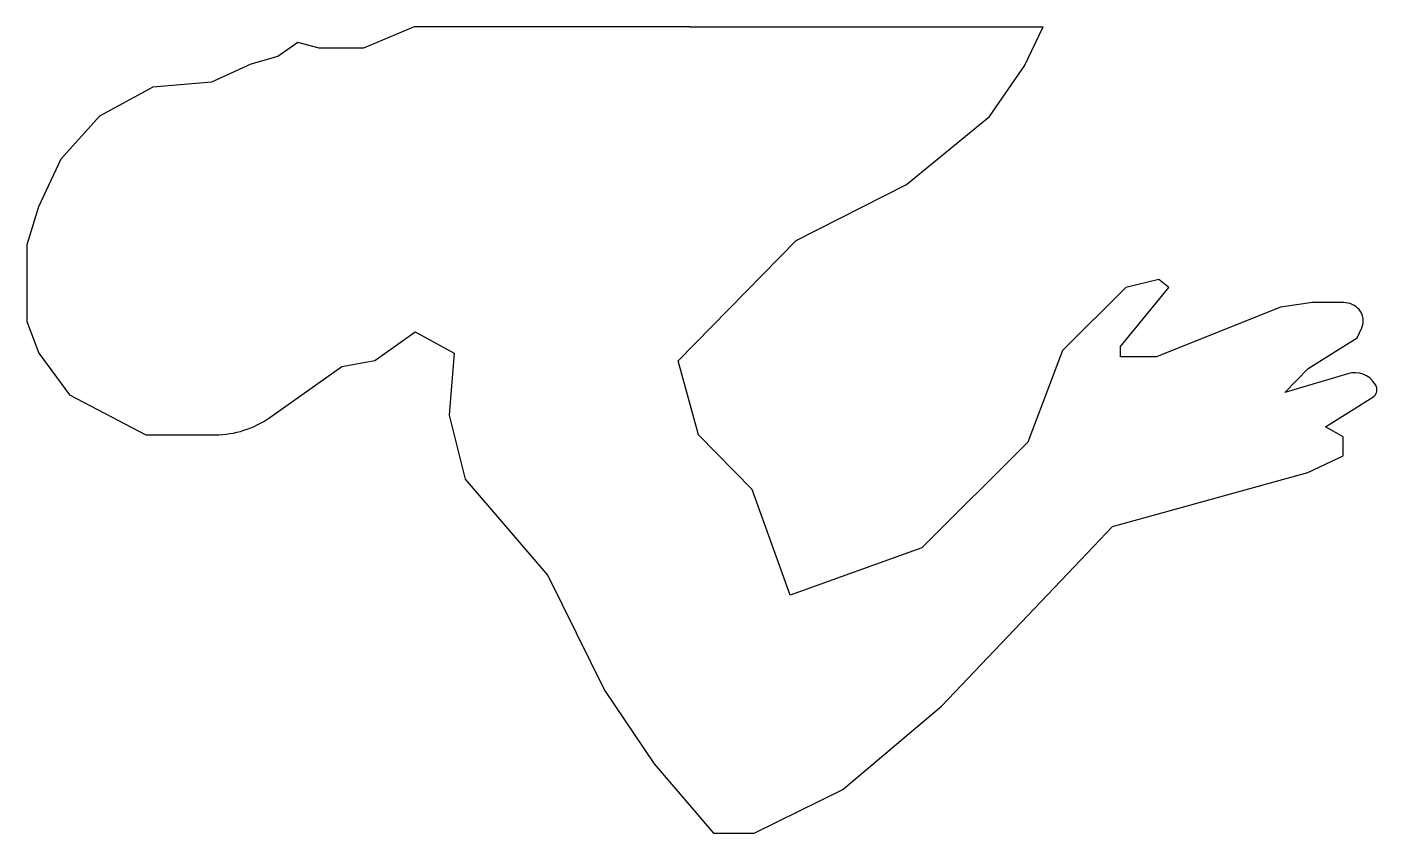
# Model space of a CAD drawing. Header units: millimetres. Extents: x -33.3 to 34.6, y -40.5 to 0.
import ezdxf

# ---------------------------------------------------------------- set-up
doc = ezdxf.new("R2010")
doc.units = ezdxf.units.MM
doc.layers.get('0').update_dxf_attribs({"linetype": 'CONTINUOUS'})

msp = doc.modelspace()

# ---------------------------------------------------------------- linework, layer by layer
for p, q in [((-13.858, 0), (-16.421, -1.064)), ((0, 0), (-13.858, 0)), ((0, 0), (17.765, 0)), ((16.827, -1.949), (17.765, 0)), ((-19.71, -0.778), (-20.72, -1.491)), ((-18.648, -1.064), (-19.71, -0.778)), ((-16.421, -1.064), (-18.648, -1.064)), ((-22.074, -1.866), (-24.065, -2.77)), ((-20.72, -1.491), (-22.074, -1.866)), ((15.064, -4.506), (16.827, -1.949)), ((-27.006, -3.024), (-29.692, -4.478)), ((-24.065, -2.77), (-27.006, -3.024)), ((-29.692, -4.478), (-31.632, -6.653)), ((10.891, -7.915), (15.064, -4.506)), ((-31.632, -6.653), (-32.758, -9.051)), ((5.338, -10.735), (10.891, -7.915)), ((-32.758, -9.051), (-33.335, -10.951)), ((-0.583, -16.797), (5.338, -10.735)), ((-33.335, -10.951), (-33.335, -14.803)), ((23.587, -12.696), (21.918, -13.103)), ((24.085, -13.103), (23.587, -12.696)), ((21.918, -13.103), (18.746, -16.275)), ((21.657, -16.074), (24.085, -13.103)), ((29.693, -14.083), (23.463, -16.596)), ((31.317, -13.858), (29.693, -14.083)), ((32.869, -13.858), (31.317, -13.858)), ((33.655, -14.212), (33.658, -14.215)), ((-33.335, -14.803), (-32.732, -16.402)), ((-14.799, -16.03), (-13.817, -15.337)), ((-13.817, -15.337), (-11.854, -16.398)), ((33.553, -15.631), (33.786, -15.132)), ((-15.843, -16.767), (-14.799, -16.03)), ((18.746, -16.275), (17, -20.871)), ((21.657, -16.596), (21.657, -16.074)), ((31.091, -17.172), (33.553, -15.631)), ((-32.732, -16.402), (-31.191, -18.5)), ((-17.5, -17.08), (-15.843, -16.767)), ((-11.854, -16.398), (-12.105, -19.526)), ((0.44, -20.51), (-0.583, -16.797)), ((23.463, -16.596), (21.657, -16.596)), ((-21.126, -19.638), (-17.5, -17.08)), ((29.926, -18.382), (31.091, -17.172)), ((33.09, -17.435), (29.926, -18.382)), ((34.485, -18.001), (34.451, -17.948)), ((-31.191, -18.5), (-27.36, -20.506)), ((31.966, -20.109), (34.342, -18.621)), ((-12.105, -19.526), (-11.302, -22.738)), ((32.857, -20.61), (31.966, -20.109)), ((-27.36, -20.506), (-23.864, -20.506)), ((3.129, -23.256), (0.44, -20.51)), ((17, -20.871), (11.671, -26.2)), ((32.857, -21.574), (32.857, -20.61)), ((31.075, -22.412), (32.857, -21.574)), ((-11.302, -22.738), (-7.137, -27.58)), ((21.26, -25.122), (31.075, -22.412)), ((5.037, -28.579), (3.129, -23.256)), ((19.659, -26.803), (21.26, -25.122)), ((11.671, -26.2), (5.037, -28.579)), ((12.659, -34.154), (19.659, -26.803)), ((-7.137, -27.58), (-4.302, -33.351)), ((-4.302, -33.351), (-1.793, -37.064)), ((7.69, -38.341), (12.659, -34.154)), ((-1.793, -37.064), (1.192, -40.535)), ((3.225, -40.535), (7.69, -38.341)), ((1.192, -40.535), (3.225, -40.535))]:
    msp.add_line(p, q)
for centre, radius, start, end in [((32.869, -14.908), 1.05, 41.28227, 90), ((33.016, -14.772), 0.85, -25.03497, 41.28227), ((33.434, -18.584), 1.2, 32.04754, 106.67489), ((34.103, -18.24), 0.45, -57.95246, 32.04754), ((-23.864, -15.756), 4.75, 270, 305.20297)]:
    msp.add_arc(centre, radius, start, end)
msp.add_point((0, 0))

doc.saveas('drawing.dxf')
